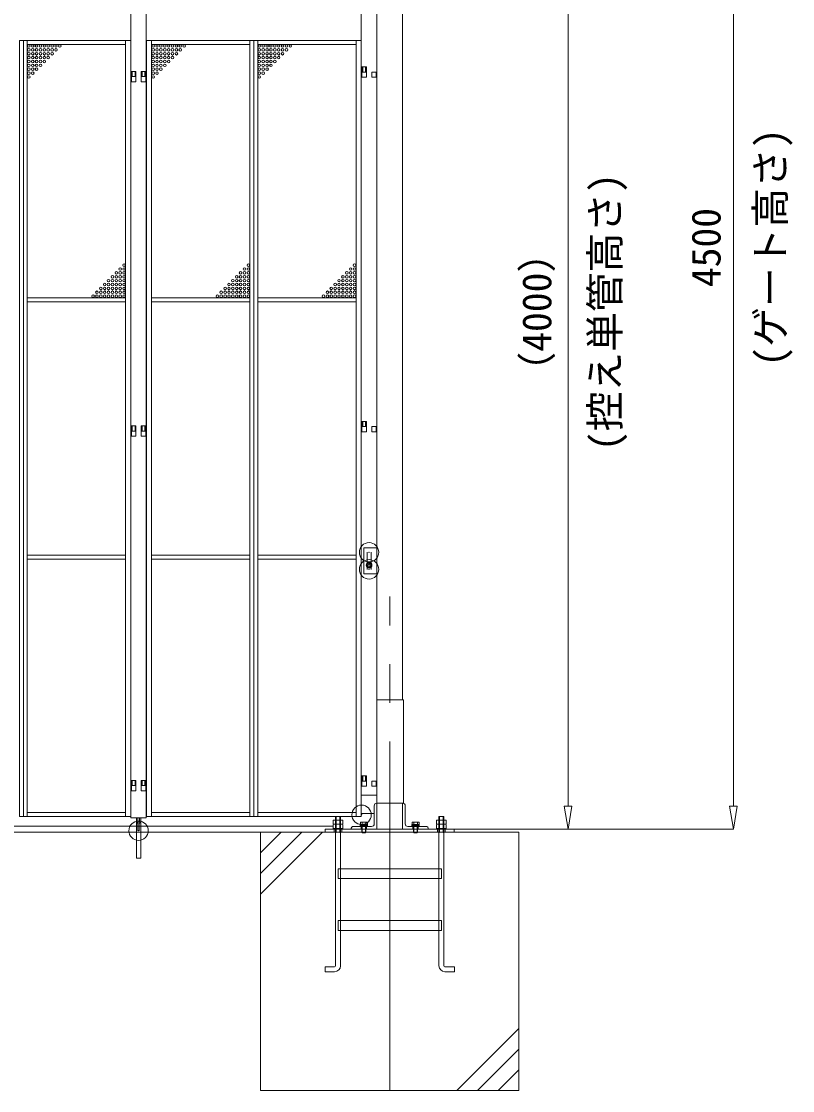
# Model space of a CAD drawing. Units: millimetres, scale not verified. Extents: x -16120 to 16120, y -26100 to 26100.
# Drawn here: x -26 to 2959, y 7940 to 12077 of the extents above; entities that cross this region are included whole.
import ezdxf
from ezdxf.enums import TextEntityAlignment as Align

# ---------------------------------------------------------------- set-up
doc = ezdxf.new("R2010")
doc.units = ezdxf.units.MM
doc.header["$LTSCALE"] = 150
doc.header["$PDMODE"] = 32
doc.header["$PDSIZE"] = 75
for name, pattern in [('CHAIN2', [12, 9, -1, 1, -1]), ('DASHED1', [1.8, 1.2, -0.6]), ('DOUBLE_CHAIN2', [12.8, 9, -1, 0.6, -0.6, 0.6, -1])]:
    doc.linetypes.add(name, pattern=pattern)
for name, color, linetype, lineweight in [('0-2_ACCG-3018', 134, 'Continuous', 18), ('0-5_ﾍﾞｰｽﾗｲﾝ', 134, 'Continuous', 18), ('0-6_ﾎﾞﾙﾄ類', 134, 'Continuous', 18), ('0-8_ﾜｲﾔｰﾛｰﾌﾟ', 134, 'DOUBLE_CHAIN2', 18), ('0-9_基礎工事用PCA大', 134, 'Continuous', 18), ('0-B_寸法', 134, 'Continuous', 18), ('0-C_側固定棒', 134, 'Continuous', 18), ('0-F_大型柱', 134, 'Continuous', 18), ('1-3_中央走行棒', 134, 'Continuous', 18), ('1-6_通芯', 134, 'CHAIN2', 18), ('1-9_標準ﾊﾟﾈﾙ', 134, 'Continuous', 18), ('1-C_落とし棒', 134, 'Continuous', 18)]:
    doc.layers.add(name, color=color, linetype=linetype, lineweight=lineweight)
doc.styles.add('ＭＳ ゴシック', font='')
doc.styles.get('ＭＳ ゴシック').set_extended_font_data('MS Gothic')

msp = doc.modelspace()

# ---------------------------------------------------------------- linework, layer by layer
at = {"layer": '0-2_ACCG-3018'}
for centre in [(3, 11981.5), (3, 11966.5), (3, 11951.5), (18, 11981.5), (18, 11966.5), (18, 11951.5), (33, 11981.5), (33, 11966.5), (33, 11951.5), (48, 11981.5), (48, 11966.5), (48, 11951.5), (63, 11981.5), (63, 11966.5), (63, 11951.5), (78, 11981.5), (78, 11966.5), (78, 11951.5), (93, 11981.5), (93, 11966.5), (93, 11951.5), (108, 11981.5), (108, 11966.5), (123, 11981.5), (484, 11981.5), (484, 11966.5), (484, 11951.5), (499, 11981.5), (499, 11966.5), (499, 11951.5), (514, 11981.5), (514, 11966.5), (514, 11951.5), (529, 11981.5), (529, 11966.5), (529, 11951.5), (544, 11981.5), (544, 11966.5), (544, 11951.5), (559, 11981.5), (559, 11966.5), (559, 11951.5), (574, 11981.5), (574, 11966.5), (574, 11951.5), (589, 11981.5), (589, 11966.5), (604, 11981.5), (895, 11981.5), (895, 11966.5), (895, 11951.5), (910, 11981.5), (910, 11966.5), (910, 11951.5), (925, 11981.5), (925, 11966.5), (925, 11951.5), (940, 11981.5), (940, 11966.5), (940, 11951.5), (955, 11981.5), (955, 11966.5), (955, 11951.5), (970, 11981.5), (970, 11966.5), (970, 11951.5), (985, 11981.5), (985, 11966.5), (985, 11951.5), (1000, 11981.5), (1000, 11966.5), (1015, 11981.5), (3, 11936.5), (3, 11921.5), (18, 11936.5), (18, 11921.5), (33, 11936.5), (33, 11921.5), (48, 11936.5), (48, 11921.5), (63, 11936.5), (63, 11921.5), (78, 11936.5), (484, 11936.5), (484, 11921.5), (499, 11936.5), (499, 11921.5), (514, 11936.5), (514, 11921.5), (529, 11936.5), (529, 11921.5), (544, 11936.5), (544, 11921.5), (559, 11936.5), (895, 11936.5), (895, 11921.5), (910, 11936.5), (910, 11921.5), (925, 11936.5), (925, 11921.5), (940, 11936.5), (940, 11921.5), (955, 11936.5), (955, 11921.5), (970, 11936.5), (3, 11906.5), (3, 11891.5), (3, 11876.5), (18, 11906.5), (18, 11891.5), (18, 11876.5), (33, 11906.5), (33, 11891.5), (48, 11906.5), (484, 11906.5), (484, 11891.5), (484, 11876.5), (499, 11906.5), (499, 11891.5), (499, 11876.5), (514, 11906.5), (514, 11891.5), (529, 11906.5), (895, 11906.5), (895, 11891.5), (895, 11876.5), (910, 11906.5), (910, 11891.5), (910, 11876.5), (925, 11906.5), (925, 11891.5), (940, 11906.5), (3, 11861.5), (484, 11861.5), (895, 11861.5), (371.5, 11133.5), (852.5, 11133.5), (1263.5, 11133.5), (326.5, 11088.5), (341.5, 11103.5), (341.5, 11088.5), (356.5, 11118.5), (356.5, 11103.5), (356.5, 11088.5), (371.5, 11118.5), (371.5, 11103.5), (371.5, 11088.5), (807.5, 11088.5), (822.5, 11103.5), (822.5, 11088.5), (837.5, 11118.5), (837.5, 11103.5), (837.5, 11088.5), (852.5, 11118.5), (852.5, 11103.5), (852.5, 11088.5), (1218.5, 11088.5), (1233.5, 11103.5), (1233.5, 11088.5), (1248.5, 11118.5), (1248.5, 11103.5), (1248.5, 11088.5), (1263.5, 11118.5), (1263.5, 11103.5), (1263.5, 11088.5), (281.5, 11043.5), (296.5, 11058.5), (296.5, 11043.5), (311.5, 11073.5), (311.5, 11058.5), (311.5, 11043.5), (326.5, 11073.5), (326.5, 11058.5), (326.5, 11043.5), (341.5, 11073.5), (341.5, 11058.5), (341.5, 11043.5), (356.5, 11073.5), (356.5, 11058.5), (356.5, 11043.5), (371.5, 11073.5), (371.5, 11058.5), (371.5, 11043.5), (762.5, 11043.5), (777.5, 11058.5), (777.5, 11043.5), (792.5, 11073.5), (792.5, 11058.5), (792.5, 11043.5), (807.5, 11073.5), (807.5, 11058.5), (807.5, 11043.5), (822.5, 11073.5), (822.5, 11058.5), (822.5, 11043.5), (837.5, 11073.5), (837.5, 11058.5), (837.5, 11043.5), (852.5, 11073.5), (852.5, 11058.5), (852.5, 11043.5), (1173.5, 11043.5), (1188.5, 11058.5), (1188.5, 11043.5), (1203.5, 11073.5), (1203.5, 11058.5), (1203.5, 11043.5), (1218.5, 11073.5), (1218.5, 11058.5), (1218.5, 11043.5), (1233.5, 11073.5), (1233.5, 11058.5), (1233.5, 11043.5), (1248.5, 11073.5), (1248.5, 11058.5), (1248.5, 11043.5), (1263.5, 11073.5), (1263.5, 11058.5), (1263.5, 11043.5), (251.5, 11013.5), (266.5, 11028.5), (266.5, 11013.5), (281.5, 11028.5), (281.5, 11013.5), (296.5, 11028.5), (296.5, 11013.5), (311.5, 11028.5), (311.5, 11013.5), (326.5, 11028.5), (326.5, 11013.5), (341.5, 11028.5), (341.5, 11013.5), (356.5, 11028.5), (356.5, 11013.5), (371.5, 11028.5), (371.5, 11013.5), (732.5, 11013.5), (747.5, 11028.5), (747.5, 11013.5), (762.5, 11028.5), (762.5, 11013.5), (777.5, 11028.5), (777.5, 11013.5), (792.5, 11028.5), (792.5, 11013.5), (807.5, 11028.5), (807.5, 11013.5), (822.5, 11028.5), (822.5, 11013.5), (837.5, 11028.5), (837.5, 11013.5), (852.5, 11028.5), (852.5, 11013.5), (1143.5, 11013.5), (1158.5, 11028.5), (1158.5, 11013.5), (1173.5, 11028.5), (1173.5, 11013.5), (1188.5, 11028.5), (1188.5, 11013.5), (1203.5, 11028.5), (1203.5, 11013.5), (1218.5, 11028.5), (1218.5, 11013.5), (1233.5, 11028.5), (1233.5, 11013.5), (1248.5, 11028.5), (1248.5, 11013.5), (1263.5, 11028.5), (1263.5, 11013.5)]:
    msp.add_circle(centre, 5, dxfattribs=at)
at = {"layer": '0-5_ﾍﾞｰｽﾗｲﾝ'}
for p, q in [((-13950.3, 8940), (1899.7, 8940)), ((1651.7, 8952), (2730.7, 8952))]:
    msp.add_line(p, q, dxfattribs=at)
at = {"layer": '0-6_ﾎﾞﾙﾄ類'}
for p, q in [((1190.2, 8972), (1190.2, 8986.6)), ((1209.3, 8972), (1209.3, 8986.6)), ((1287.9, 8979), (1286.1, 8978)), ((1286.1, 8978), (1286.1, 8969.2)), ((1287.9, 8979), (1311.6, 8979)), ((1292.9, 8978), (1292.9, 8969.2)), ((1306.6, 8978), (1306.6, 8969.2)), ((1311.6, 8979), (1313.4, 8978)), ((1313.4, 8978), (1313.4, 8969.2)), ((1487.9, 8979), (1486.1, 8978)), ((1486.1, 8978), (1486.1, 8969.2)), ((1487.9, 8979), (1511.6, 8979)), ((1492.9, 8978), (1492.9, 8969.2)), ((1506.6, 8978), (1506.6, 8969.2)), ((1511.6, 8979), (1513.4, 8978)), ((1513.4, 8978), (1513.4, 8969.2)), ((1590.2, 8972), (1590.2, 8986.6)), ((1609.3, 8972), (1609.3, 8986.6)), ((1190.2, 8969.2), (1190.2, 8954.6)), ((1209.3, 8969.2), (1209.3, 8954.6)), ((1286.1, 8969.2), (1313.4, 8969.2)), ((1288.5, 8969), (1311, 8969)), ((1291.7, 8940), (1291.7, 8962)), ((1291.7, 8940), (1293, 8937.2)), ((1293, 8937.2), (1293, 8962)), ((1298.5, 8966), (1299.6, 8962)), ((1299.9, 8966), (1300.9, 8962)), ((1307.7, 8940), (1307.7, 8962)), ((1486.1, 8969.2), (1513.4, 8969.2)), ((1488.5, 8969), (1511, 8969)), ((1491.7, 8940), (1491.7, 8962)), ((1491.7, 8940), (1493, 8937.2)), ((1493, 8937.2), (1493, 8962)), ((1498.5, 8966), (1499.6, 8962)), ((1499.9, 8966), (1500.9, 8962)), ((1507.7, 8940), (1507.7, 8962)), ((1590.2, 8969.2), (1590.2, 8954.6)), ((1609.3, 8969.2), (1609.3, 8954.6))]:
    msp.add_line(p, q, dxfattribs=at)
for points in [[(1181.3, 8972), (1181.3, 8986.6), (1218.2, 8986.6), (1218.2, 8972), (1215.8, 8970.6), (1183.7, 8970.6)], [(1581.3, 8972), (1581.3, 8986.6), (1618.2, 8986.6), (1618.2, 8972), (1615.7, 8970.6), (1583.7, 8970.6)], [(1181.3, 8969.2), (1181.3, 8954.6), (1218.2, 8954.6), (1218.2, 8969.2), (1215.8, 8970.6), (1183.7, 8970.6)], [(1181.7, 8954.6), (1217.7, 8954.6), (1217.7, 8952), (1181.7, 8952)], [(1313.7, 8969), (1313.7, 8966), (1285.7, 8966), (1285.7, 8969)], [(1285.7, 8966), (1313.7, 8966), (1313.7, 8962), (1285.7, 8962)], [(1513.7, 8969), (1513.7, 8966), (1485.7, 8966), (1485.7, 8969)], [(1485.7, 8966), (1513.7, 8966), (1513.7, 8962), (1485.7, 8962)], [(1581.3, 8969.2), (1581.3, 8954.6), (1618.2, 8954.6), (1618.2, 8969.2), (1615.7, 8970.6), (1583.7, 8970.6)], [(1581.7, 8954.6), (1617.7, 8954.6), (1617.7, 8952), (1581.7, 8952)]]:
    msp.add_lwpolyline(points, close=True, dxfattribs=at)
for points in [[(1291.7, 8940), (1307.7, 8940), (1306.5, 8937.2)], [(1293, 8937.2), (1306.5, 8937.2), (1306.5, 8962)], [(1491.7, 8940), (1507.7, 8940), (1506.5, 8937.2)], [(1493, 8937.2), (1506.5, 8937.2), (1506.5, 8962)]]:
    msp.add_lwpolyline(points, dxfattribs=at)
for centre, radius, start, end in [((1289.5, 8973), 6.04, 55.616, 124.384), ((1299.7, 8956.4), 22.6, 72.412, 107.588), ((1310, 8973), 6.04, 55.616, 124.384), ((1489.5, 8973), 6.04, 55.616, 124.384), ((1499.7, 8956.4), 22.6, 72.412, 107.588), ((1510, 8973), 6.04, 55.616, 124.384), ((1185.7, 8979.8), 8.96, 240.0064, 300.0064), ((1185.8, 8961.4), 8.96, 60.0064, 120.0064), ((1199.7, 9003.1), 32.5, 252.935, 287.0711), ((1199.7, 8938.2), 32.5, 72.935, 107.071), ((1213.7, 8979.8), 8.94, 239.9813, 300.0315), ((1213.7, 8961.4), 8.94, 59.9813, 120.0315), ((1288.5, 8969.2), 0.19, 180, 270), ((1311, 8969.2), 0.19, 270, 0), ((1488.5, 8969.2), 0.19, 180, 270), ((1511, 8969.2), 0.19, 270, 0), ((1585.7, 8979.8), 8.96, 240.0064, 300.0064), ((1585.7, 8961.4), 8.96, 60.0064, 120.0064), ((1599.7, 9003.1), 32.5, 252.935, 287.0711), ((1599.7, 8938.2), 32.5, 72.935, 107.071), ((1613.7, 8979.8), 8.94, 239.9813, 300.0315), ((1613.7, 8961.4), 8.94, 59.9813, 120.0315)]:
    msp.add_arc(centre, radius, start, end, dxfattribs=at)
at = {"layer": '0-8_ﾜｲﾔｰﾛｰﾌﾟ'}
msp.add_line((1181.3, 8963), (-11981.8, 8963), dxfattribs=at)
at = {"layer": '0-9_基礎工事用PCA大'}
for p, q in [((899.7, 8700), (1139.7, 8940)), ((899.7, 8780), (1059.7, 8940)), ((899.7, 8860), (979.7, 8940)), ((1209.3, 8760), (1209.3, 8598)), ((1590.2, 8760), (1590.2, 8598)), ((1209.3, 8560), (1209.3, 8423)), ((1590.2, 8560), (1590.2, 8423)), ((1899.7, 8180), (1659.7, 7940)), ((1899.7, 8100), (1739.7, 7940)), ((1899.7, 8020), (1819.7, 7940))]:
    msp.add_line(p, q, dxfattribs=at)
at = {"layer": '0-9_基礎工事用PCA大', "linetype": 'DASHED1'}
for p, q in [((1185, 8952), (1185, 8940)), ((1214.7, 8952), (1214.7, 8940)), ((1291.7, 8952), (1291.7, 8940)), ((1307.7, 8952), (1307.7, 8940)), ((1491.7, 8952), (1491.7, 8940)), ((1507.7, 8952), (1507.7, 8940)), ((1584.7, 8952), (1584.7, 8940)), ((1614.7, 8952), (1614.7, 8940)), ((1209.3, 8798), (1209.3, 8760)), ((1590.2, 8798), (1590.2, 8760)), ((1209.3, 8598), (1209.3, 8560)), ((1590.2, 8598), (1590.2, 8560))]:
    msp.add_line(p, q, dxfattribs=at)
at = {"layer": '0-9_基礎工事用PCA大'}
for points in [[(1190.2, 8423.1), (1190.2, 9000), (1209.3, 9000), (1209.3, 8798)], [(1190.2, 8937.5), (1192.7, 8940), (1192.7, 9000), (1206.8, 9000), (1206.8, 8940), (1209.3, 8937.5)], [(1609.3, 8423.1), (1609.3, 9000), (1590.2, 9000), (1590.2, 8798)], [(1609.3, 8937.5), (1606.8, 8940), (1606.8, 9000), (1592.7, 9000), (1592.7, 8940), (1590.2, 8937.5)], [(1186.3, 8400), (1149.3, 8400), (1149.3, 8419.1), (1186.2, 8419.1)], [(1613.2, 8400), (1650.2, 8400), (1650.2, 8419.1), (1613.3, 8419.1)]]:
    msp.add_lwpolyline(points, dxfattribs=at)
for points in [[(899.7, 7940), (1899.7, 7940), (1899.7, 8940), (899.7, 8940)], [(1149.7, 8940), (1649.7, 8940), (1649.7, 8952), (1149.7, 8952)], [(1199.7, 8798), (1599.7, 8798), (1599.7, 8760), (1199.7, 8760)], [(1199.7, 8598), (1599.7, 8598), (1599.7, 8560), (1199.7, 8560)]]:
    msp.add_lwpolyline(points, close=True, dxfattribs=at)
for centre, radius, start, end in [((1186.2, 8423.1), 4, 270, 360), ((1186.3, 8423), 23, 270, 360), ((1613.2, 8423), 23, 180, 270), ((1613.3, 8423.1), 4, 180, 270)]:
    msp.add_arc(centre, radius, start, end, dxfattribs=at)
at = {"layer": '0-B_寸法'}
for p, q in [((2729.7, 13364), (2729.7, 9040)), ((2089.7, 12864), (2089.7, 9040)), ((2075.1, 9040), (2089.7, 8952)), ((2075.1, 9040), (2104.4, 9040)), ((2089.7, 8952), (2104.4, 9040)), ((2715.1, 9040), (2729.7, 8952)), ((2715.1, 9040), (2744.4, 9040)), ((2729.7, 8952), (2744.4, 9040)), ((1450.7, 8952), (2730.7, 8952)), ((1539.2, 8952), (2090.7, 8952))]:
    msp.add_line(p, q, dxfattribs=at)
at = {"layer": '0-C_側固定棒'}
for p, q in [((1289.7, 10529.1), (1289.7, 11880.6)), ((1289.7, 9157.6), (1289.7, 10509.1))]:
    msp.add_line(p, q, dxfattribs=at)
msp.add_lwpolyline([(1289.7, 11900.6), (1289.7, 12752.6), (1349.7, 12752.6), (1349.7, 9082.6), (1289.7, 9082.6), (1289.7, 9137.6)], dxfattribs=at)
for points in [[(1309.4, 11860.6), (1292.1, 11860.6), (1292.1, 11880.6), (1309.4, 11880.6)], [(1347.4, 11860.6), (1330.1, 11860.6), (1330.1, 11880.6), (1347.4, 11880.6)], [(1309.4, 10489.1), (1292.1, 10489.1), (1292.1, 10509.1), (1309.4, 10509.1)], [(1347.4, 10489.1), (1330.1, 10489.1), (1330.1, 10509.1), (1347.4, 10509.1)], [(1324.6, 9981.1), (1329.6, 9972.6), (1324.6, 9964.1), (1314.8, 9964.1), (1309.9, 9972.6), (1314.8, 9981.1)], [(1309.4, 9117.6), (1292.1, 9117.6), (1292.1, 9137.6), (1309.4, 9137.6)], [(1347.4, 9117.6), (1330.1, 9117.6), (1330.1, 9137.6), (1347.4, 9137.6)]]:
    msp.add_lwpolyline(points, close=True, dxfattribs=at)
for radius in [11, 8.51, 4.75, 4.21]:
    msp.add_circle((1319.7, 9972.6), radius, dxfattribs=at)
for start, end in [(132.757, 167.243), (192.757, 227.243), (72.757, 107.243), (12.757, 47.243), (312.757, 347.243), (252.757, 287.243)]:
    msp.add_arc((1319.7, 9972.6), 8.89, start, end, dxfattribs=at)
at = {"layer": '0-F_大型柱'}
for p, q in [((1349.7, 9452), (1349.7, 12902)), ((1449.7, 9452), (1449.7, 12902)), ((1312.2, 10022.6), (1312.2, 9980.6)), ((1327.2, 9980.6), (1327.2, 10022.6)), ((1312.2, 9964.5), (1312.2, 9956.6)), ((1327.2, 9956.6), (1327.2, 9964.5)), ((1339.7, 9042), (1339.7, 8972)), ((1459.7, 9042), (1459.7, 8972)), ((1329.7, 8962), (1259.7, 8962)), ((1349.7, 8952), (1449.7, 8952)), ((1469.7, 8962), (1539.7, 8962))]:
    msp.add_line(p, q, dxfattribs=at)
at = {"layer": '0-F_大型柱', "linetype": 'DASHED1'}
for p, q in [((1289.7, 8962), (1289.7, 8952)), ((1309.7, 8962), (1309.7, 8952)), ((1489.7, 8962), (1489.7, 8952)), ((1509.7, 8962), (1509.7, 8952))]:
    msp.add_line(p, q, dxfattribs=at)
at = {"layer": '0-F_大型柱'}
for points in [[(1349.7, 10039.6), (1299.7, 10039.6), (1299.7, 9939.6), (1349.7, 9939.6)], [(1452.9, 9452), (1349.7, 9452), (1349.7, 9052), (1452.9, 9052)]]:
    msp.add_lwpolyline(points, close=True, dxfattribs=at)
for points in [[(1249.7, 8952), (1349.7, 8952), (1349.7, 9052)], [(1549.7, 8952), (1449.7, 8952), (1449.7, 9052)], [(1290.7, 9012), (1339.7, 9012), (1339.7, 9002)]]:
    msp.add_lwpolyline(points, dxfattribs=at)
for centre, start, end in [((1349.7, 9042), 90, 180), ((1449.7, 9042), 0, 90), ((1259.7, 8952), 90, 180), ((1329.7, 8972), 270, 360), ((1469.7, 8972), 180, 270), ((1539.7, 8952), 0, 90)]:
    msp.add_arc(centre, 10, start, end, dxfattribs=at)
for p in [(1319.7, 10022.6), (1319.7, 9956.6), (1290.7, 9007)]:
    msp.add_point(p, dxfattribs=at)
at = {"layer": '1-3_中央走行棒'}
for p, q in [((397.7, 10511.5), (397.7, 11863)), ((457.7, 11863), (457.7, 10511.5)), ((397.7, 9140), (397.7, 10491.5)), ((457.7, 10491.5), (457.7, 9140)), ((419.3, 8995), (419.3, 8981.9)), ((424.3, 8995), (424.3, 8981.9)), ((425.2, 8945.5), (425.2, 8980.5)), ((430.2, 8980.5), (430.2, 8945.5)), ((431.3, 8981.9), (431.3, 8995)), ((436.3, 8981.9), (436.3, 8995))]:
    msp.add_line(p, q, dxfattribs=at)
for points in [[(397.7, 11883), (397.7, 13215), (402.7, 13215)], [(452.7, 13215), (457.7, 13215), (457.7, 11883)], [(457.7, 9120), (457.7, 8995), (397.7, 8995), (397.7, 9120)]]:
    msp.add_lwpolyline(points, dxfattribs=at)
for points in [[(417.4, 11843), (400.1, 11843), (400.1, 11863), (417.4, 11863)], [(455.4, 11843), (438.1, 11843), (438.1, 11863), (455.4, 11863)], [(417.4, 10471.5), (400.1, 10471.5), (400.1, 10491.5), (417.4, 10491.5)], [(455.4, 10471.5), (438.1, 10471.5), (438.1, 10491.5), (455.4, 10491.5)], [(417.4, 9100), (400.1, 9100), (400.1, 9120), (417.4, 9120)], [(455.4, 9100), (438.1, 9100), (438.1, 9120), (455.4, 9120)]]:
    msp.add_lwpolyline(points, close=True, dxfattribs=at)
for radius, start, end in [(8.51, 180, 252.5365), (3.5, 180, 223.2134), (3.5, 314.408, 360), (8.51, 286.7465, 360)]:
    msp.add_arc((427.8, 8981.9), radius, start, end, dxfattribs=at)
msp.add_point((427.7, 8945.5), dxfattribs=at)
at = {"layer": '1-6_通芯'}
msp.add_line((1399.7, 7940), (1399.7, 9852), dxfattribs=at)
at = {"layer": '1-9_標準ﾊﾟﾈﾙ'}
for p, q in [((401, 11883), (401, 11863)), ((454.5, 11883), (454.5, 11863)), ((1293, 11900.6), (1293, 11880.6)), ((401, 10511.5), (401, 10491.5)), ((454.5, 10511.5), (454.5, 10491.5)), ((1293, 10529.1), (1293, 10509.1)), ((1293, 9157.6), (1293, 9137.6)), ((401, 9140), (401, 9120)), ((454.5, 9140), (454.5, 9120))]:
    msp.add_line(p, q, dxfattribs=at)
at = {"layer": '1-9_標準ﾊﾟﾈﾙ', "linetype": 'DASHED1'}
for p, q in [((403.2, 11883), (403.2, 11863)), ((414.2, 11883), (414.2, 11863)), ((441.2, 11883), (441.2, 11863)), ((452.2, 11883), (452.2, 11863)), ((1295.2, 11900.6), (1295.2, 11880.6)), ((1306.2, 11900.6), (1306.2, 11880.6)), ((403.2, 10511.5), (403.2, 10491.5)), ((414.2, 10511.5), (414.2, 10491.5)), ((441.2, 10511.5), (441.2, 10491.5)), ((452.2, 10511.5), (452.2, 10491.5)), ((1295.2, 10529.1), (1295.2, 10509.1)), ((1306.2, 10529.1), (1306.2, 10509.1)), ((1295.2, 9157.6), (1295.2, 9137.6)), ((1306.2, 9157.6), (1306.2, 9137.6)), ((403.2, 9140), (403.2, 9120)), ((414.2, 9140), (414.2, 9120)), ((441.2, 9140), (441.2, 9120)), ((452.2, 9140), (452.2, 9120))]:
    msp.add_line(p, q, dxfattribs=at)
at = {"layer": '1-9_標準ﾊﾟﾈﾙ'}
for points in [[(-18.3, 12003), (-33.5, 12003), (-33.5, 9000), (-18.3, 9000)], [(-18.3, 12003), (-3, 12003), (-3, 9000), (-18.3, 9000)], [(-3, 12003), (377.5, 12003), (377.5, 11987.5), (-3, 11987.5)], [(397.2, 12003), (377.5, 12003), (377.5, 9000), (397.2, 9000)], [(458.2, 12003), (478, 12003), (478, 9000), (458.2, 9000)], [(858.5, 12003), (478, 12003), (478, 11987.5), (858.5, 11987.5)], [(873.7, 12003), (858.5, 12003), (858.5, 9000), (873.7, 9000)], [(873.7, 12003), (889, 12003), (889, 9000), (873.7, 9000)], [(889, 12003), (1269.5, 12003), (1269.5, 11987.5), (889, 11987.5)], [(1289.2, 12003), (1269.5, 12003), (1269.5, 9000), (1289.2, 9000)], [(-3, 11007.5), (377.5, 11007.5), (377.5, 10991.5), (-3, 10991.5)], [(858.5, 11007.5), (478, 11007.5), (478, 10991.5), (858.5, 10991.5)], [(889, 11007.5), (1269.5, 11007.5), (1269.5, 10991.5), (889, 10991.5)], [(-3, 10011.5), (377.5, 10011.5), (377.5, 9995.5), (-3, 9995.5)], [(858.5, 10011.5), (478, 10011.5), (478, 9995.5), (858.5, 9995.5)], [(889, 10011.5), (1269.5, 10011.5), (1269.5, 9995.5), (889, 9995.5)], [(-3, 9000), (377.5, 9000), (377.5, 9015.5), (-3, 9015.5)], [(858.5, 9000), (478, 9000), (478, 9015.5), (858.5, 9015.5)], [(889, 9000), (1269.5, 9000), (1269.5, 9015.5), (889, 9015.5)]]:
    msp.add_lwpolyline(points, close=True, dxfattribs=at)
for points in [[(397.2, 11863), (417.2, 11863), (417.2, 11883), (397.2, 11883)], [(458.2, 11863), (438.2, 11863), (438.2, 11883), (458.2, 11883)], [(1289.2, 11880.6), (1309.2, 11880.6), (1309.2, 11900.6), (1289.2, 11900.6)], [(397.2, 10491.5), (417.2, 10491.5), (417.2, 10511.5), (397.2, 10511.5)], [(458.2, 10491.5), (438.2, 10491.5), (438.2, 10511.5), (458.2, 10511.5)], [(1289.2, 10509.1), (1309.2, 10509.1), (1309.2, 10529.1), (1289.2, 10529.1)], [(1289.2, 9137.6), (1309.2, 9137.6), (1309.2, 9157.6), (1289.2, 9157.6)], [(397.2, 9120), (417.2, 9120), (417.2, 9140), (397.2, 9140)], [(458.2, 9120), (438.2, 9120), (438.2, 9140), (458.2, 9140)]]:
    msp.add_lwpolyline(points, dxfattribs=at)
at = {"layer": '1-C_落とし棒'}
msp.add_lwpolyline([(436.2, 8995), (436.2, 8838.8), (419.2, 8838.8), (419.2, 8995)], close=True, dxfattribs=at)

# ---------------------------------------------------------------- texts
at = {"layer": '0-B_寸法', "style": 'ＭＳ ゴシック'}
for s, p in [('(ゲート高さ)', (2962.7, 10741.2)), ('(控え単管高さ)', (2322.7, 10414.4)), ('4500', (2713.9, 11048.4)), ('（4000）', (2058.9, 10644.8))]:
    msp.add_text(s, height=112.6, rotation=90, dxfattribs=at).set_placement(p, align=Align.BOTTOM_LEFT)

doc.saveas('drawing.dxf')
